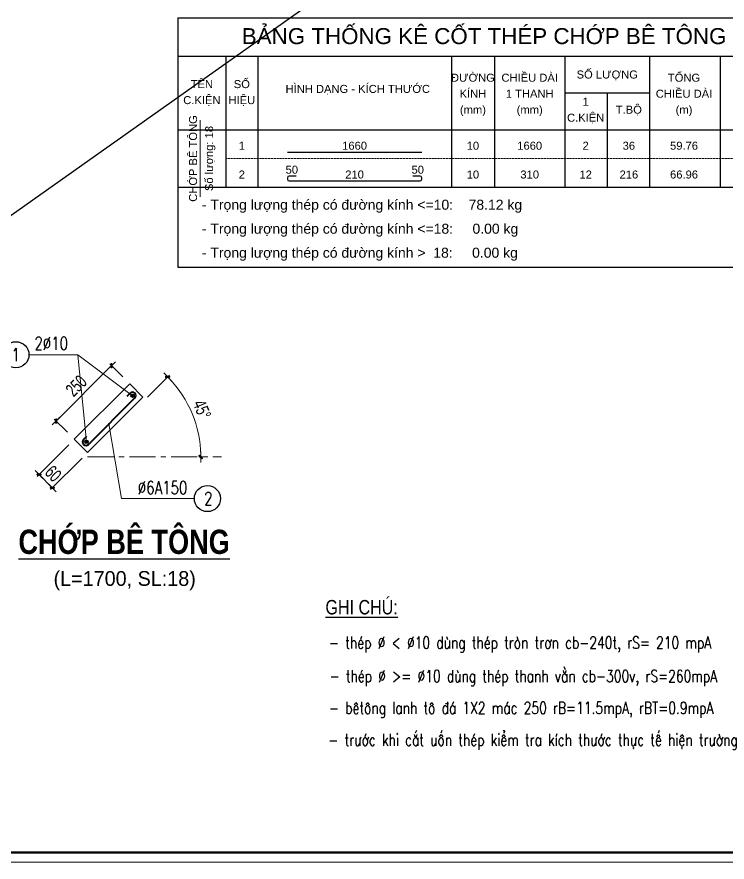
# Model space of a CAD drawing. Header units: millimetres. Extents: x 108335 to 288936, y -578047 to -548347.
# Drawn here: x 250047 to 258928, y -566167 to -555602 of the extents above; entities that cross this region are included whole.
import ezdxf
from ezdxf.enums import TextEntityAlignment as Align

# ---------------------------------------------------------------- set-up
doc = ezdxf.new("R2010")
doc.units = ezdxf.units.MM
doc.header["$MEASUREMENT"] = 0
doc.header["$PDMODE"] = 32
for name, pattern in [('CENTERX2', [4, 2.5, -0.5, 0.5, -0.5]), ('DASHDOT', [1, 0.5, -0.25, 0, -0.25]), ('HIDDEN', [0.375, 0.25, -0.125])]:
    doc.linetypes.add(name, pattern=pattern)
doc.layers.get('Defpoints').update_dxf_attribs({"color": 1})
for name, color, linetype, lineweight in [('EG Net truc', 8, 'DASHDOT', 13), ('LC Dim', 8, 'Continuous', 18), ('LC MANH DUT', 35, 'HIDDEN', 5), ('LC Net dam 1', 30, 'Continuous', 30), ('LC Net dam2', 6, 'Continuous', 40), ('LC Net manh', 236, 'Continuous', 5), ('LC Net thay', 7, 'Continuous', 25), ('LC Text1', 3, 'Continuous', 20), ('LC Text2', 7, 'Continuous', 25)]:
    doc.layers.add(name, color=color, linetype=linetype, lineweight=lineweight)
doc.layers.add('KCS_Plotter', color=11, linetype='Continuous', plot=False)
for name, color, linetype in [('KCS_SNODE', 6, 'Continuous'), ('KCS_STEEL', 4, 'Continuous'), ('Khungten_LCDI', 7, 'Continuous')]:
    doc.layers.add(name, color=color, linetype=linetype)
doc.styles.add('Hoa', font='micross.ttf')
doc.styles.add('HOATBIF', font='hoatbif.shx', dxfattribs={"width": 0.7})
doc.styles.add('Khungten', font='VHAVAN.TTF', dxfattribs={"width": 0.9, "height": 5000})
doc.styles.add('LC 1', font='VHAVANB.TTF')
doc.styles.add('LC 3', font='vnsimli.shx', dxfattribs={"width": 0.75})
doc.styles.add('LC3', font='VHARIALB.TTF', dxfattribs={"width": 0.8})
doc.styles.add('T2', font='VHARIAL.TTF', dxfattribs={"width": 0.8})
doc.styles.add('Thuong', font='micross.ttf')
doc.styles.add('Title', font='VHBLACK.TTF', dxfattribs={"width": 0.8})
doc.dimstyles.new('1-150', dxfattribs={"dimscale": 100, "dimtxt": 3.5, "dimasz": 0.35, "dimexe": 0.5, "dimexo": 0, "dimgap": 0.8, "dimtad": 1, "dimdec": 0, "dimzin": 0, "dimdsep": 46, "dimtxsty": 'HOATBIF', "dimblk1": 'DOT', "dimblk2": 'DOT', "dimsah": 1, "dimcen": -1, "dimdle": 1, "dimclrd": 256, "dimclre": 256, "dimclrt": 4, "dimadec": 3, "dimazin": 2, "dimtfac": 0.333333, "dimtdec": 0, "dimtix": 1, "dimtmove": 2, "dimatfit": 3, "dimldrblk": 'DOT', "dimfxl": 1, "dimtvp": 0.833333, "dimtolj": 1, "dimtzin": 0, "dimarcsym": 0})
doc.dimstyles.new('1-20', dxfattribs={"dimscale": 100, "dimtxt": 2.5, "dimasz": 0.35, "dimexe": 0.5, "dimexo": 0, "dimgap": 0.8, "dimtad": 1, "dimdec": 0, "dimlfac": 0.2, "dimzin": 0, "dimdsep": 46, "dimtxsty": 'HOATBIF', "dimblk1": 'DOT', "dimblk2": 'DOT', "dimsah": 1, "dimcen": -1, "dimdle": 1, "dimclrd": 256, "dimclre": 256, "dimclrt": 4, "dimadec": 3, "dimazin": 2, "dimtfac": 0.333333, "dimtdec": 0, "dimtix": 1, "dimtmove": 2, "dimatfit": 3, "dimldrblk": 'DOT', "dimfxl": 1, "dimtvp": 0.833333, "dimtolj": 1, "dimtzin": 0, "dimarcsym": 0})

# ---------------------------------------------------------------- blocks, each defined once
blk = doc.blocks.new('Nha o can bo nhan vien Trung doan')
at = {"layer": 'Defpoints', "lineweight": 0}
blk.add_lwpolyline([(-1200, -14850), (-1200, 14850), (40800, 14850), (40800, -14850)], close=True, dxfattribs=at)
at = {"layer": 'Khungten_LCDI', "color": 5, "lineweight": 60}
blk.add_lwpolyline([(0, -14650), (0, 14650), (40600, 14650), (40600, -14650)], close=True, dxfattribs=at)
at = {"color": 7, "style": 'Khungten', "width": 0.8}
for tag, p in [('REVISION', (39499, -10746)), ('NGAYHT', (39546, -11609))]:
    blk.add_attdef(tag, text='', height=200, dxfattribs=at).set_placement(p, align=Align.CENTER)
at = {"layer": 'LC Text1', "style": 'Title', "width": 1.485915}
for tag, p, p2 in [('TENBANVE1', (36913, -8886), (40339, -8886)), ('TENBANVE2', (36913, -9562), (40339, -9562))]:
    blk.add_attdef(tag, text='', height=250, dxfattribs=at).set_placement(p, p2, align=Align.FIT)
at = {"layer": 'LC Text1', "style": 'Title', "width": 0.7}
blk.add_attdef('SOBANVE', text='', height=250, dxfattribs=at).set_placement((39562, -13896), align=Align.CENTER)
blk = doc.blocks.new('DOT')
at = {"layer": 'LC Dim'}
blk.add_line((-3, 0), (3, 0), dxfattribs=at)
at = {"layer": 'LC Dim', "color": 4}
blk.add_line((-1, -1), (1, 1), dxfattribs=at)
blk.add_lwpolyline([(0.5, 1), (-1, -0.5), (-0.5, -1), (1, 0.5)], close=True, dxfattribs=at)
blk = doc.blocks.new('*D83')
at = {"layer": 'Defpoints', "color": 0, "ltscale": 2, "transparency": 16777216}
for p in [(1299, 997), (1514, 783), (453, -278)]:
    blk.add_point(p, dxfattribs=at)
at = {"layer": 'LC Dim', "lineweight": -2, "ltscale": 2, "transparency": 16777216}
for p, q in [((263, -39), (1274, 973)), ((1514, 783), (1264, 1033)), ((453, -278), (203, -28))]:
    blk.add_line(p, q, dxfattribs=at)
at = {"layer": 'LC Dim', "lineweight": -2, "ltscale": 2, "transparency": 16777216, "xscale": 35, "yscale": 35, "zscale": 35}
for p, rotation in [((1299, 997), 45.00000000007547), ((238, -63), 225.0000000000755)]:
    blk.add_blockref('DOT', p, dxfattribs=dict(at, rotation=rotation))
at = {"layer": 'LC Dim', "color": 4, "ltscale": 2, "transparency": 16777216, "insert": (624, 612), "char_height": 250, "attachment_point": 5, "rotation": 45, "style": 'HOATBIF'}
blk.add_mtext('\\A1;250', dxfattribs=at)
blk = doc.blocks.new('_Dot')
at = {"color": 0, "linetype": 'ByBlock', "lineweight": -2}
blk.add_line((-0.5, 0), (-1, 0), dxfattribs=at)
at = {"color": 0, "linetype": 'ByBlock', "const_width": 0.5}
blk.add_lwpolyline([(-0.25, 0, 1), (0.25, 0, 1)], format="xyb", close=True, dxfattribs=at)
blk = doc.blocks.new('*D84')
at = {"layer": 'Defpoints', "color": 0, "ltscale": 2, "transparency": 16777216}
for p in [(1986, 396), (2933, -189), (840, -750), (840, -750), (3405, -750)]:
    blk.add_point(p, dxfattribs=at)
at = {"layer": 'LC Dim', "lineweight": -2, "ltscale": 2, "transparency": 16777216}
blk.add_line((1986, 396), (2408, 818), dxfattribs=at)
blk.add_arc((840, -750), 2167, 0.9255, 44.0745, dxfattribs=at)
at = {"layer": 'LC Dim', "lineweight": -2, "ltscale": 2, "transparency": 16777216, "xscale": 35, "yscale": 35, "zscale": 35}
for p, rotation in [((2372, 782), 134.5372374171519), ((3007, -750), 270.4627625828481)]:
    blk.add_blockref('DOT', p, dxfattribs=dict(at, rotation=rotation))
at = {"layer": 'LC Dim', "color": 4, "ltscale": 2, "transparency": 16777216, "insert": (3031, 158), "char_height": 250, "attachment_point": 5, "rotation": 292.5, "style": 'HOATBIF'}
blk.add_mtext('\\A1;45°', dxfattribs=at)
blk = doc.blocks.new('*D85')
at = {"layer": 'Defpoints', "color": 0, "ltscale": 2, "transparency": 16777216}
for p in [(480, -516), (735, -770), (-89, -1085)]:
    blk.add_point(p, dxfattribs=at)
at = {"layer": 'LC Dim', "lineweight": -2, "ltscale": 2, "transparency": 16777216}
for p, q in [((480, -516), (-125, -1121)), ((735, -770), (130, -1375)), ((-114, -1061), (-139, -1036)), ((165, -1340), (-89, -1085)), ((190, -1365), (215, -1389))]:
    blk.add_line(p, q, dxfattribs=at)
at = {"layer": 'LC Dim', "lineweight": -2, "ltscale": 2, "transparency": 16777216, "xscale": 35, "yscale": 35, "zscale": 35}
for p, rotation in [((-89, -1085), 314.9999999997052), ((165, -1340), 134.9999999997052)]:
    blk.add_blockref('DOT', p, dxfattribs=dict(at, rotation=rotation))
at = {"layer": 'LC Dim', "color": 4, "ltscale": 2, "transparency": 16777216, "insert": (183, -1068), "char_height": 250, "attachment_point": 5, "rotation": 315, "style": 'HOATBIF'}
blk.add_mtext('\\A1;60', dxfattribs=at)
blk = doc.blocks.new('KCS_SNODE')
at = {"layer": 'KCS_SNODE'}
blk.add_hatch(color=256, dxfattribs=at).paths.add_polyline_path([(10, 0, 1), (-10, 0, 1)])
blk.add_circle((0, 0), 10, dxfattribs=at)
blk = doc.blocks.new('TIEUDE1')
at = {"layer": 'LC Text2', "color": 7, "style": 'LC 1'}
blk.add_attdef('TIªU§Ò', text='', height=5, dxfattribs=at).set_placement((0, 0), align=Align.BOTTOM_CENTER)
blk.add_attdef('TL', text='', height=3, dxfattribs=at).set_placement((0, -2), align=Align.TOP_CENTER)
blk = doc.blocks.new('dsgsd')
at = {"layer": 'EG Net truc', "linetype": 'CENTERX2', "ltscale": 200}
blk.add_line((840, -749.8, 0), (3405.3, -749.8, 0), dxfattribs=at)
at = {"layer": 'LC Net dam2'}
for p, q in [((856.2, -509.2, 0), (1745.5, 380.1, 0)), ((1653.5, 472.1, 0), (1589.9, 408.5, 0)), ((764.2, -417.2, 0), (827.8, -353.6, 0))]:
    blk.add_line(p, q, dxfattribs=at)
for centre, start, end in [((1699.5, 426.1, 0), 45, 135), ((1699.5, 426.1, 0), 315, 45), ((810.2, -463.2, 0), 135, 225), ((810.2, -463.2, 0), 225, 315)]:
    blk.add_arc(centre, 65.1, start, end, dxfattribs=at)
at = {"layer": 'LC Net thay', "ltscale": 2, "elevation": 0}
blk.add_lwpolyline([(840, -664.9), (585.5, -410.4), (1646.1, 650.3), (1900.7, 395.7)], close=True, dxfattribs=at)
at = {"layer": 'LC Text2', "ltscale": 100}
for centre in [(-531.6, 1206, 0), (3134.2, -1546.2, 0)]:
    blk.add_circle(centre, 250, dxfattribs=at)
at = {"layer": 'KCS_STEEL', "xscale": 3.253333333333334, "yscale": 3.253333333333334, "zscale": 3.253333333333334, "rotation": 44.99999999998158}
for p in [(1701.9, 421.9, 0), (819.4, -460.5, 0)]:
    blk.add_blockref('KCS_SNODE', p, dxfattribs=at)
at = {"layer": 'LC Text2', "linetype": 'ByBlock', "style": 'LC 3', "width": 0.75}
for s, p in [('2%%C10', (-176.7, 1298.1, 0)), ('%%C6A150', (1802.3, -1462.1, 0))]:
    blk.add_text(s, height=250, dxfattribs=at).set_placement(p)
at = {"layer": 'LC Text2', "ltscale": 100, "style": 'LC 3', "width": 0.75}
for s, p in [('1', (-536.5, 1206, 0)), ('2', (3152.8, -1546.2, 0))]:
    blk.add_text(s, height=250, dxfattribs=at).set_placement(p, align=Align.MIDDLE_CENTER)
at = {"layer": 'LC Dim', "ltscale": 2}
dim = blk.add_aligned_dim(p1=(453.2, -278.1, 0), p2=(1513.9, 782.6, 0), distance=303.8, dimstyle='1-20', override={"dimscale": 100, "dimlfac": 0.166667}, dxfattribs=at)
dim.commit()
dim.dimension.update_dxf_attribs({"geometry": '*D83', "text_midpoint": (623.8, 612, 0)})
dim = blk.add_angular_dim_2l(base=(2932.9, -189), line1=((840, -749.8, 0), (3405.3, -749.8, 0)), line2=((1985.5, 395.7, 0), (840, -749.8, 0)), dimstyle='1-20', override={"dimscale": 100, "dimlfac": 0.166667}, dxfattribs=at)
dim.commit()
dim.dimension.update_dxf_attribs({"geometry": '*D84', "text_midpoint": (3031.2, 157.9, 0)})
dim = blk.add_linear_dim(base=(-89.4, -1085.3, 0), p1=(734.5, -770.4, 0), p2=(480, -515.9, 0), angle=315, dimstyle='1-20', override={"dimscale": 100, "dimlfac": 0.166667}, dxfattribs=at)
dim.commit()
dim.dimension.update_dxf_attribs({"geometry": '*D85', "text_midpoint": (182.8, -1067.6, 0)})
for points in [[(819.4, -460.5, 0), (654.9, 1206, 0), (-281.6, 1206, 0)], [(1701.9, 421.9, 0), (654.9, 1206, 0), (-281.6, 1206, 0)], [(1249.2, -116.3, 0), (1490.2, -1546.2, 0), (2884.2, -1546.2, 0)]]:
    blk.add_leader(points, dimstyle='1-150', dxfattribs=at)

msp = doc.modelspace()

# ---------------------------------------------------------------- linework, layer by layer
at = {"layer": 'KCS_Plotter', "ltscale": 2}
msp.add_line((238535.7, -566167.19, 0), (263735.7, -548347.19, 0), dxfattribs=at)
at = {"layer": 'LC MANH DUT'}
for p, q in [((252659.79, -557372.57, 0), (259719.79, -557372.57, 0)), ((252659.79, -557732.57, 0), (259719.79, -557732.57, 0))]:
    msp.add_line(p, q, dxfattribs=at)
at = {"layer": 'LC Net dam 1', "elevation": 0}
msp.add_lwpolyline([(253429.79, -557292.57), (255109.79, -557292.57)], dxfattribs=at)
msp.add_lwpolyline([(253539.79, -557592.57), (253449.79, -557592.57, 0.41421356), (253429.79, -557612.57), (253429.79, -557632.57, 0.41421356), (253449.79, -557652.57), (255089.79, -557652.57, 0.41421356), (255109.79, -557632.57), (255109.79, -557612.57, 0.41421356), (255089.79, -557592.57), (254999.79, -557592.57)], format="xyb", dxfattribs=at)
at = {"layer": 'LC Net thay'}
for p, q in [((252059.79, -555612.57, 0), (259719.79, -555612.57, 0)), ((252059.79, -555612.57, 0), (252059.79, -558732.57, 0)), ((252059.79, -556092.57, 0), (259719.79, -556092.57, 0)), ((252659.79, -556092.57, 0), (252659.79, -557732.57, 0)), ((253059.79, -556092.57, 0), (253059.79, -557732.57, 0)), ((255479.79, -556092.57, 0), (255479.79, -557732.57, 0)), ((256019.79, -556092.57, 0), (256019.79, -557732.57, 0)), ((256899.79, -556092.57, 0), (256899.79, -557732.57, 0)), ((257959.79, -556092.57, 0), (257959.79, -557732.57, 0)), ((258839.79, -556092.57, 0), (258839.79, -557732.57, 0)), ((256899.79, -556552.57, 0), (257959.79, -556552.57, 0)), ((257429.79, -556552.57, 0), (257429.79, -557732.57, 0)), ((252059.79, -557012.57, 0), (259719.79, -557012.57, 0)), ((252059.79, -557732.57, 0), (259719.79, -557732.57, 0)), ((252059.79, -557732.57, 0), (259719.79, -557732.57, 0)), ((252059.79, -558732.57, 0), (259719.79, -558732.57, 0))]:
    msp.add_line(p, q, dxfattribs=at)
at = {"layer": 'LC Text1'}
msp.add_line((252339.79, -557852.57, 0), (252339.79, -556892.57, 0), dxfattribs=at)

# ---------------------------------------------------------------- block references
at = {"layer": 'LC Net manh', "xscale": 0.6533333333333315, "yscale": 0.6533333333333315, "zscale": 0.6533333333333315}
msp.add_blockref('dsgsd', (250381.73, -560613.2, 0), dxfattribs=at)
at = {"layer": 'LC Net thay', "xscale": 0.6, "yscale": 0.6, "zscale": 0.6}
msp.add_blockref('Nha o can bo nhan vien Trung doan', (239255.7, -557257.19, 0), dxfattribs=at)
at = {"layer": 'LC Text2'}
ref = msp.add_blockref('TIEUDE1', (251394.82, -562406.42, 0), dxfattribs=dict(at, xscale=-61.59999840235983, yscale=61.59999840235983, zscale=61.59999840235983))
ref.add_attrib('TIªU§Ò', '%%Uchíp bª t«ng', dxfattribs={"color": 7, "height": 303.3439, "style": 'LC3', "width": 0.8}).set_placement((251387.53, -562406.42, 0), align=Align.BOTTOM_CENTER)
ref.add_attrib('TL', '(l=1700, sl:18)', dxfattribs={"color": 7, "height": 184.8, "style": 'LC 1'}).set_placement((251394.82, -562529.62, 0), align=Align.TOP_CENTER)

# ---------------------------------------------------------------- texts
at = {"layer": 'LC Text1', "color": 4, "style": 'Hoa'}
msp.add_text('BẢNG THỐNG KÊ CỐT THÉP CHỚP BÊ TÔNG', height=200, dxfattribs=at).set_placement((255889.79, -555942.57, 0), align=Align.CENTER)
at = {"layer": 'LC Text1'}
for s, style, p in [('ĐƯỜNG', 'Hoa', (255749.79, -556412.57, 0)), ('CHIỀU DÀI', 'Hoa', (256459.79, -556412.57, 0)), ('SỐ LƯỢNG', 'Hoa', (257429.79, -556372.57, 0)), ('TỔNG', 'Hoa', (258389.79, -556412.57, 0)), ('TÊN', 'Hoa', (252359.79, -556492.57, 0)), ('SỐ', 'Hoa', (252859.79, -556492.57, 0)), ('HÌNH DẠNG - KÍCH THƯỚC', 'Hoa', (254309.79, -556552.57, 0)), ('KÍNH', 'Hoa', (255749.79, -556612.57, 0)), ('1 THANH', 'Hoa', (256459.79, -556612.57, 0)), ('CHIỀU DÀI', 'Hoa', (258389.79, -556612.57, 0)), ('C.KIỆN', 'Hoa', (252359.79, -556692.57, 0)), ('HIỆU', 'Hoa', (252859.79, -556692.57, 0)), ('1', 'Hoa', (257159.79, -556712.57, 0)), ('(mm)', 'Thuong', (255749.79, -556812.57, 0)), ('(mm)', 'Thuong', (256459.79, -556812.57, 0)), ('T.BỘ', 'Hoa', (257699.79, -556812.57, 0)), ('(m)', 'Thuong', (258389.79, -556812.57, 0)), ('C.KIỆN', 'Hoa', (257159.79, -556912.57, 0))]:
    msp.add_text(s, height=100, dxfattribs=dict(at, style=style)).set_placement(p, align=Align.CENTER)
at = {"layer": 'LC Text1', "style": 'Hoa'}
for s, p in [('CHỚP BÊ TÔNG', (252299.79, -557372.57, 0)), ('Số lượng: 18', (252499.79, -557372.57, 0))]:
    msp.add_text(s, height=100, rotation=90.00021, dxfattribs=at).set_placement(p, align=Align.CENTER)
for s, p in [('1', (252859.79, -557292.57, 0)), ('1660', (254269.79, -557292.57, 0)), ('10', (255749.79, -557292.57, 0)), ('1660', (256459.79, -557292.57, 0)), ('2', (257159.79, -557292.57, 0)), ('36', (257699.79, -557292.57, 0)), ('59.76', (258389.79, -557292.57, 0)), ('50', (253484.79, -557592.57, 0)), ('50', (255059.79, -557592.57, 0)), ('2', (252859.79, -557652.57, 0)), ('210', (254269.79, -557652.57, 0)), ('10', (255749.79, -557652.57, 0))]:
    msp.add_text(s, height=100, dxfattribs=at).set_placement(p, align=Align.BOTTOM_CENTER)
at = {"layer": 'LC Text1', "color": 7, "style": 'Hoa'}
for s, p in [('310', (256459.79, -557652.57, 0)), ('12', (257159.79, -557652.57, 0)), ('216', (257699.79, -557652.57, 0)), ('66.96', (258389.79, -557652.57, 0))]:
    msp.add_text(s, height=100, dxfattribs=at).set_placement(p, align=Align.BOTTOM_CENTER)
at = {"layer": 'LC Text1', "style": 'Hoa'}
for s, p in [('- Trọng lượng thép có đường kính <=10:    78.12 kg', (252359.79, -558012.57, 0)), ('- Trọng lượng thép có đường kính <=18:     0.00 kg', (252359.79, -558312.57, 0)), ('- Trọng lượng thép có đường kính >  18:     0.00 kg', (252359.79, -558612.57, 0))]:
    msp.add_text(s, height=125, dxfattribs=at).set_placement(p)
at = {"layer": 'LC Text1', "color": 3, "style": 'LC 3', "width": 0.75}
for s, p in [('- thÐp %%C < %%C10 dïng thÐp trßn tr¬n cb-240t, rS= 210 mpA', (253951.26, -563498.95, 0)), ('- thÐp %%C >= %%C10 dïng thÐp thanh v»n cb-300v, rS=260mpA', (253957.97, -563916.98, 0)), ('- bªt«ng lanh t« ®¸ 1X2 m¸c 250 rB=11.5mpA, rBT=0.9mpA', (253949.92, -564315.41, 0)), ('- tr\xadíc khi c¾t uèn thÐp kiÓm tra kÝch th\xadíc thùc tÕ hiÖn tr\xadêng', (253941.88, -564713.85, 0))]:
    msp.add_text(s, height=150, dxfattribs=at).set_placement(p)
at = {"layer": 'LC Text2', "style": 'T2', "width": 0.8}
msp.add_text('%%Ughi chó:', height=180, dxfattribs=at).set_placement((253905.36, -563071.14, 0))

doc.saveas('drawing.dxf')
